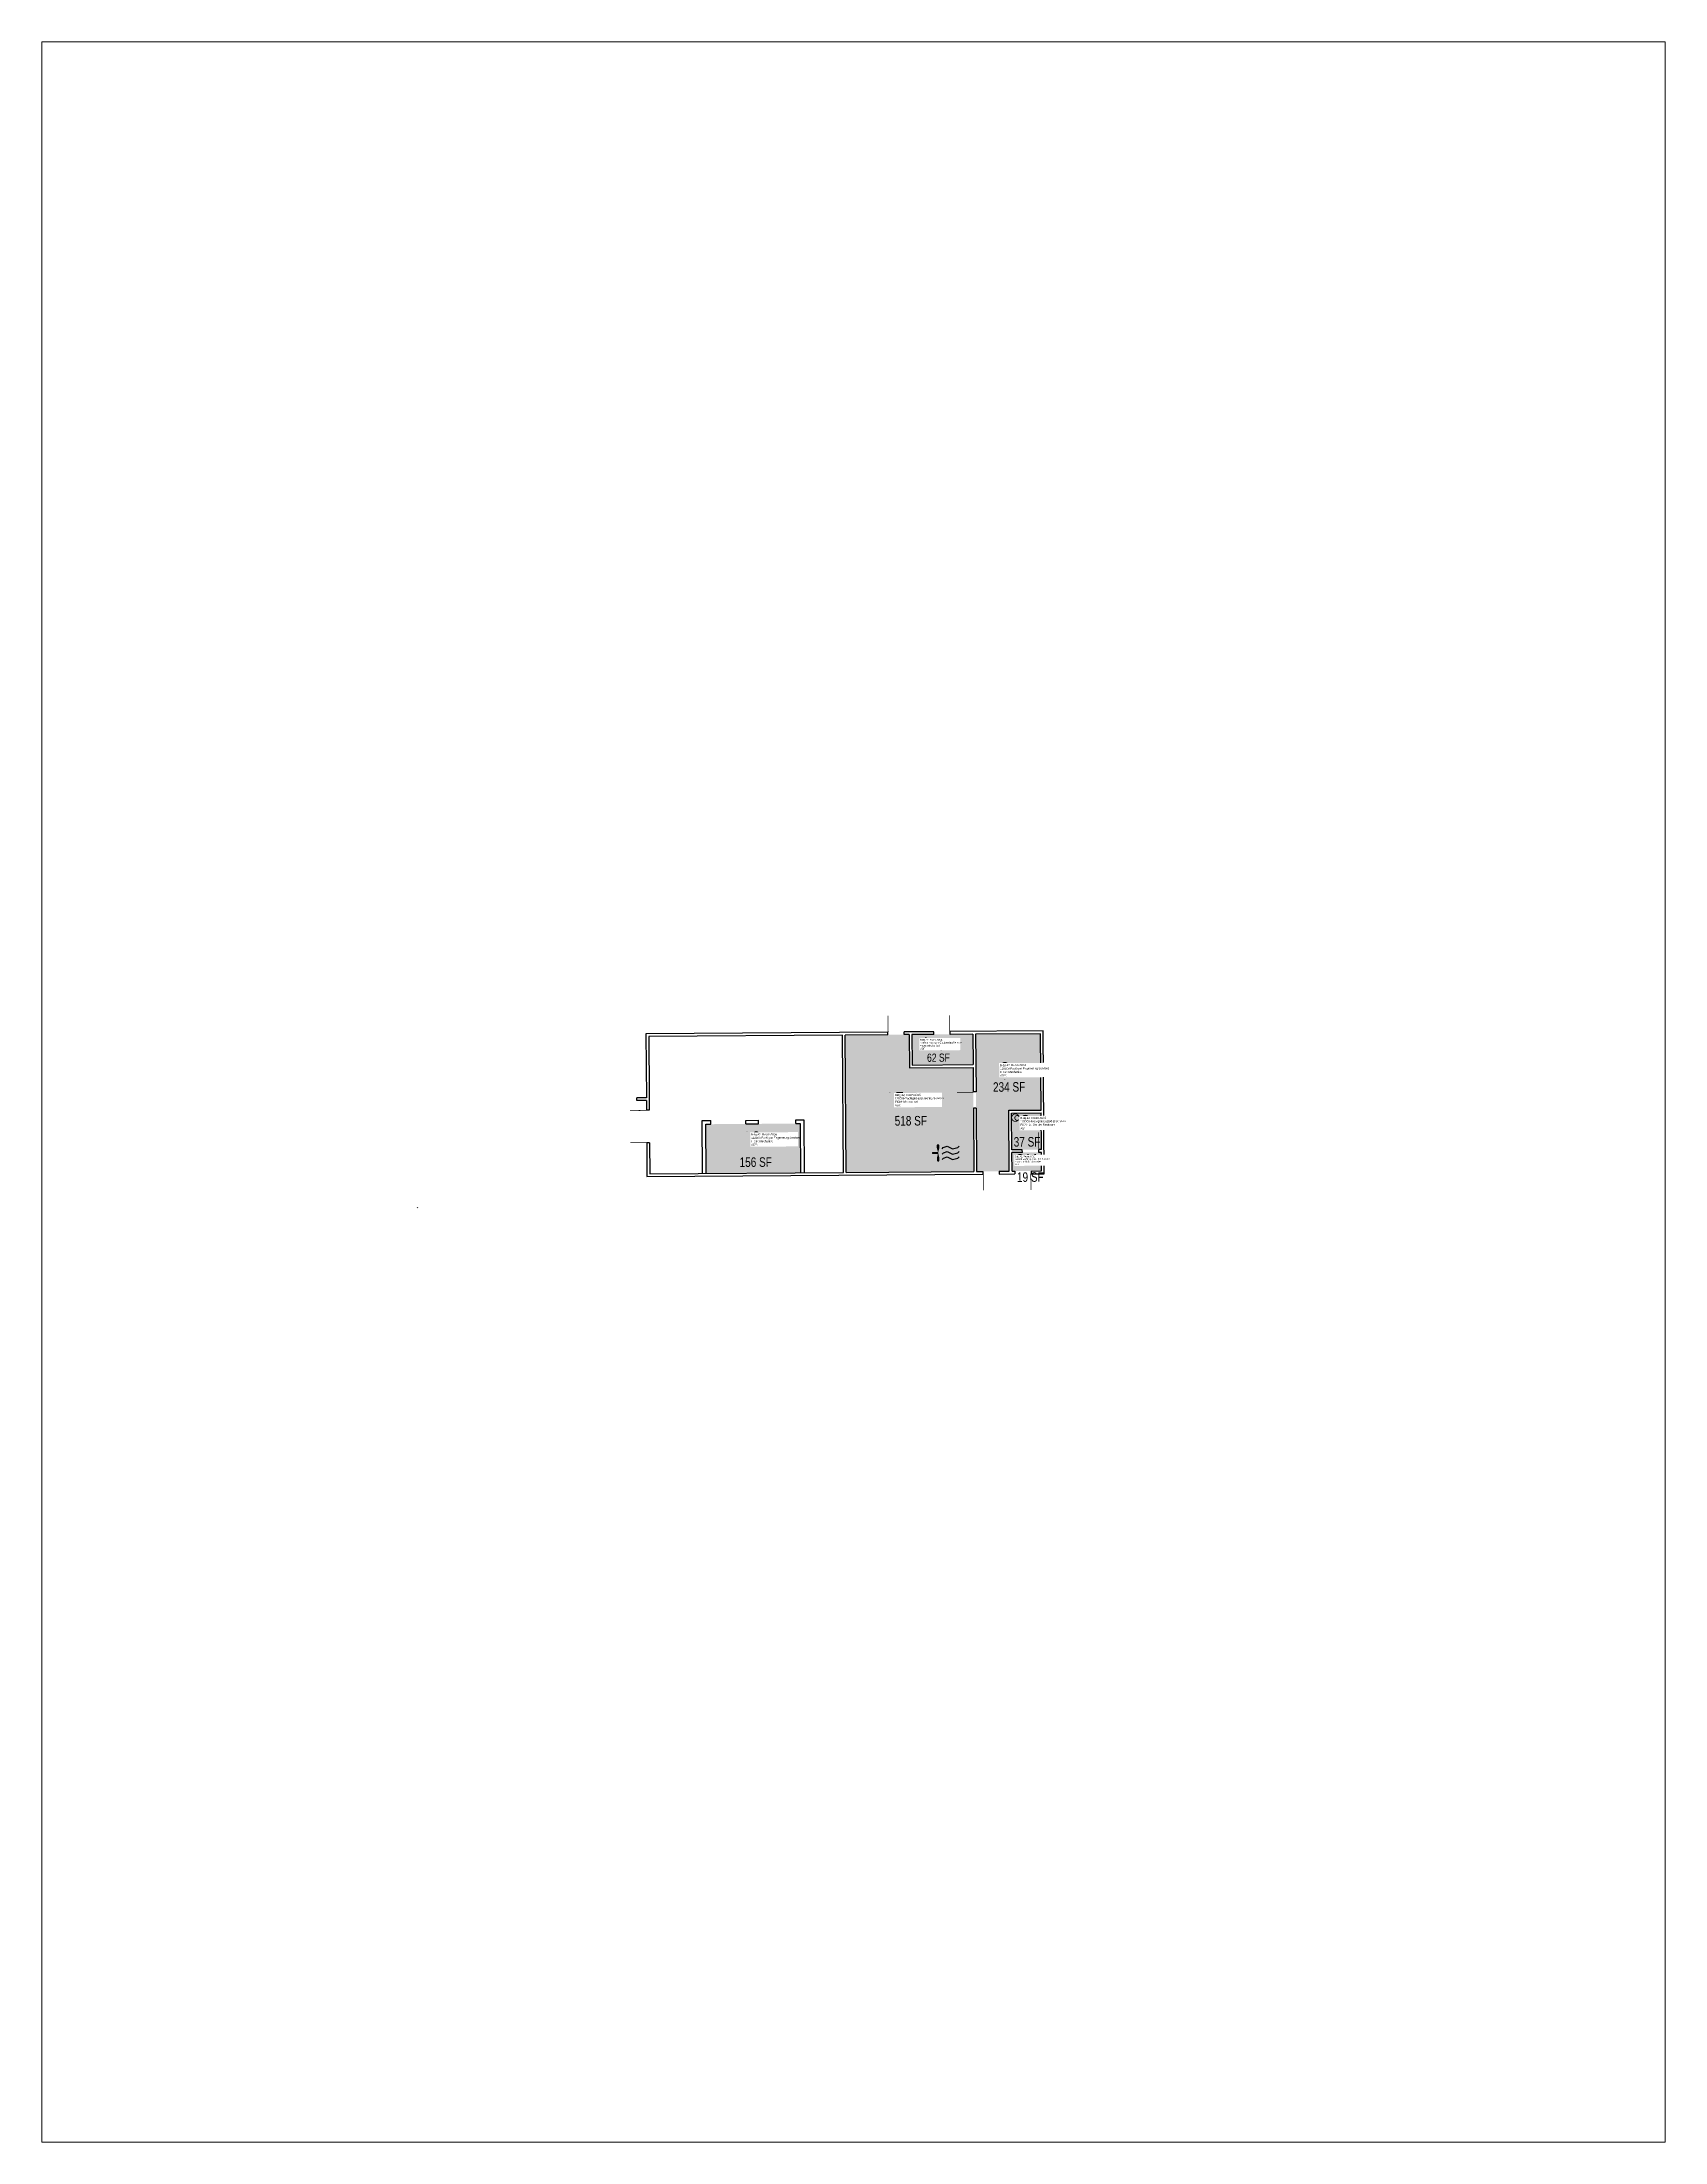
# Paper-space layout 'Layout1' of a CAD drawing. Header units: inches. Extents: x 0 to 8.5, y 0 to 11.
# The model-space entities are those that its viewports show. They can reach past a viewport. Long polylines and large blocks are cut down to what shows.
import ezdxf
from ezdxf.enums import TextEntityAlignment as Align

# ---------------------------------------------------------------- set-up
doc = ezdxf.new("R2010")
doc.units = ezdxf.units.IN
doc.header["$LTSCALE"] = 240
doc.header["$MEASUREMENT"] = 0
doc.layers.get('0').update_dxf_attribs({"linetype": 'CONTINUOUS'})
for name, color, linetype in [('A-DOOR', 2, 'CONTINUOUS'), ('A-IDEN-ICON', 4, 'CONTINUOUS'), ('A-IDEN-RNUM', 7, 'CONTINUOUS'), ('A-IDEN-SNUM', 4, 'CONTINUOUS'), ('A-IDEN-VNUM', 4, 'CONTINUOUS'), ('A-WALL', 5, 'CONTINUOUS'), ('AREA-TEXT', 3, 'CONTINUOUS'), ('Rooms-Category-Color', 7, 'CONTINUOUS'), ('Rooms-College-Color', 7, 'CONTINUOUS'), ('Rooms-Department-Color', 7, 'CONTINUOUS'), ('Rooms-Division-Color', 7, 'CONTINUOUS'), ('Rooms-Information', 7, 'CONTINUOUS')]:
    doc.layers.add(name, color=color, linetype=linetype)
doc.styles.add('CP_AREA', font='arial.ttf', dxfattribs={"height": 15})
doc.styles.add('CP_ROOMSNUMBER', font='arial.ttf', dxfattribs={"height": 1})
doc.styles.add('CP_ROOMVNUMBER', font='arial.ttf', dxfattribs={"width": 0.85, "height": 0.075})

# ---------------------------------------------------------------- blocks, each defined once
blk = doc.blocks.new('CPBATH')
at = {"color": 0, "linetype": 'ByBlock', "const_width": 0.0127}
for points in [[(0.057, 0.017, 0.861492), (-0.055, 0, 1)], [(-0.055, 0, 0.726902), (0.049, -0.034, 1)], [(0.057, 0.017, 0.729002), (-0.008, -0.004, 1)], [(-0.008, -0.004, 0.609468), (0.049, -0.034, 1)]]:
    blk.add_lwpolyline(points, format="xyb", dxfattribs=at)
at = {"color": 0, "linetype": 'ByBlock', "const_width": 0.00637}
for points in [[(0.054, 0.015, 1), (0.06, 0.018, 1)], [(0.046, -0.035, 1), (0.051, -0.032, 1)]]:
    blk.add_lwpolyline(points, format="xyb", close=True, dxfattribs=at)
blk = doc.blocks.new('CPMECH')
at = {"color": 0, "linetype": 'ByBlock'}
for p, q in [((0.005, 0.025), (0.015, 0.035)), ((0.015, 0.035), (0.045, 0.045)), ((0.015, -0.005), (0.045, 0.005)), ((0.045, 0.045), (0.085, 0.025)), ((0.045, 0.005), (0.085, -0.015)), ((0.085, 0.025), (0.125, 0.035)), ((0.125, 0.035), (0.135, 0.045)), ((0.125, -0.005), (0.135, 0.005)), ((0.005, -0.015), (0.015, -0.005)), ((0.005, -0.055), (0.015, -0.045)), ((0.015, -0.045), (0.045, -0.035)), ((0.045, -0.035), (0.085, -0.055)), ((0.085, -0.015), (0.125, -0.005)), ((0.085, -0.055), (0.125, -0.045)), ((0.125, -0.045), (0.135, -0.035))]:
    blk.add_line(p, q, dxfattribs=at)
at = {"color": 0, "linetype": 'ByBlock', "const_width": 0.015}
blk.add_lwpolyline([(-0.025, -0.005), (-0.065, -0.005)], dxfattribs=at)
at = {"color": 0, "linetype": 'ByBlock', "const_width": 0.0075}
blk.add_lwpolyline([(-0.068, -0.007, 1), (-0.062, -0.003, 1)], format="xyb", close=True, dxfattribs=at)
at = {"color": 0, "linetype": 'ByBlock'}
for points in [[(-0.025, -0.005, 0, 0.02, 0), (-0.025, 0.035, 0.02, 0.02, 0), (-0.025, 0.055, 0.02, 0, 0), (-0.025, 0.065, 0, 0, 0)], [(-0.025, -0.005, 0, 0.02, 0), (-0.025, -0.045, 0.02, 0.02, 0), (-0.025, -0.065, 0.02, 0, 0), (-0.025, -0.075, 0, 0, 0)]]:
    blk.add_lwpolyline(points, format="xyseb", dxfattribs=at)

msp = doc.modelspace()

# ---------------------------------------------------------------- hatches: boundary and pattern name
at = {"layer": 'Rooms-Category-Color', "true_color": 0xadadad}
for points in [[(69220789.5, 27664687.8), (69220884.6, 27664739.1), (69220785.7, 27664922.1), (69220690.7, 27664870.8)], [(69221105.6, 27664584.6), (69221169.8, 27664619.3), (69221164.6, 27664629), (69221102.8, 27664743.4), (69220837.1, 27664599.8), (69220970.7, 27664352.6), (69221124.6, 27664435.8), (69221172.1, 27664461.4)], [(69221236.4, 27664496.2), (69221212.6, 27664540.1), (69221172.7, 27664614), (69221113.7, 27664582.2), (69221177.4, 27664464.3)], [(69220973.5, 27664347.3), (69220980.2, 27664335), (69221007.7, 27664284), (69221125.6, 27664347.7), (69221159.4, 27664285.2), (69221307.2, 27664365.1), (69221239.2, 27664490.9), (69221127.5, 27664430.5)], [(69221082.9, 27664243.8), (69221154.1, 27664282.3), (69221123.2, 27664339.5), (69221051.9, 27664301)], [(69221030.6, 27664241.7), (69221041.5, 27664221.5), (69221077.6, 27664241), (69221046.7, 27664298.2), (69221010.6, 27664278.7)]]:
    msp.add_hatch(color=253, dxfattribs=at).paths.add_polyline_path(points)
at = {"layer": 'Rooms-College-Color', "true_color": 0xadadad}
for points in [[(69220789.5, 27664687.8), (69220884.6, 27664739.1), (69220785.7, 27664922.1), (69220690.7, 27664870.8)], [(69221105.6, 27664584.6), (69221169.8, 27664619.3), (69221164.6, 27664629), (69221102.8, 27664743.4), (69220837.1, 27664599.8), (69220970.7, 27664352.6), (69221124.6, 27664435.8), (69221172.1, 27664461.4)], [(69221236.4, 27664496.2), (69221212.6, 27664540.1), (69221172.7, 27664614), (69221113.7, 27664582.2), (69221177.4, 27664464.3)], [(69220973.5, 27664347.3), (69220980.2, 27664335), (69221007.7, 27664284), (69221125.6, 27664347.7), (69221159.4, 27664285.2), (69221307.2, 27664365.1), (69221239.2, 27664490.9), (69221127.5, 27664430.5)], [(69221082.9, 27664243.8), (69221154.1, 27664282.3), (69221123.2, 27664339.5), (69221051.9, 27664301)], [(69221030.6, 27664241.7), (69221041.5, 27664221.5), (69221077.6, 27664241), (69221046.7, 27664298.2), (69221010.6, 27664278.7)]]:
    msp.add_hatch(color=253, dxfattribs=at).paths.add_polyline_path(points)
at = {"layer": 'Rooms-Department-Color', "true_color": 0xacacac}
for points in [[(69220789.5, 27664687.8), (69220884.6, 27664739.1), (69220785.7, 27664922.1), (69220690.7, 27664870.8)], [(69221105.6, 27664584.6), (69221169.8, 27664619.3), (69221164.6, 27664629), (69221102.8, 27664743.4), (69220837.1, 27664599.8), (69220970.7, 27664352.6), (69221124.6, 27664435.8), (69221172.1, 27664461.4)], [(69221236.4, 27664496.2), (69221212.6, 27664540.1), (69221172.7, 27664614), (69221113.7, 27664582.2), (69221177.4, 27664464.3)], [(69220973.5, 27664347.3), (69220980.2, 27664335), (69221007.7, 27664284), (69221125.6, 27664347.7), (69221159.4, 27664285.2), (69221307.2, 27664365.1), (69221239.2, 27664490.9), (69221127.5, 27664430.5)], [(69221082.9, 27664243.8), (69221154.1, 27664282.3), (69221123.2, 27664339.5), (69221051.9, 27664301)], [(69221030.6, 27664241.7), (69221041.5, 27664221.5), (69221077.6, 27664241), (69221046.7, 27664298.2), (69221010.6, 27664278.7)]]:
    msp.add_hatch(color=253, dxfattribs=at).paths.add_polyline_path(points)
at = {"layer": 'Rooms-Division-Color', "true_color": 0xadadad}
for points in [[(69220789.5, 27664687.8), (69220884.6, 27664739.1), (69220785.7, 27664922.1), (69220690.7, 27664870.8)], [(69221105.6, 27664584.6), (69221169.8, 27664619.3), (69221164.6, 27664629), (69221102.8, 27664743.4), (69220837.1, 27664599.8), (69220970.7, 27664352.6), (69221124.6, 27664435.8), (69221172.1, 27664461.4)], [(69221236.4, 27664496.2), (69221212.6, 27664540.1), (69221172.7, 27664614), (69221113.7, 27664582.2), (69221177.4, 27664464.3)], [(69220973.5, 27664347.3), (69220980.2, 27664335), (69221007.7, 27664284), (69221125.6, 27664347.7), (69221159.4, 27664285.2), (69221307.2, 27664365.1), (69221239.2, 27664490.9), (69221127.5, 27664430.5)], [(69221082.9, 27664243.8), (69221154.1, 27664282.3), (69221123.2, 27664339.5), (69221051.9, 27664301)], [(69221030.6, 27664241.7), (69221041.5, 27664221.5), (69221077.6, 27664241), (69221046.7, 27664298.2), (69221010.6, 27664278.7)]]:
    msp.add_hatch(color=253, dxfattribs=at).paths.add_polyline_path(points)

# ---------------------------------------------------------------- linework, layer by layer
at = {"layer": 'A-DOOR'}
for points in [[(69220751.4, 27665051.3, 1.5, 1.5, 0), (69220734.2, 27665083, 0, 0, 0), (69220734.9, 27665083.4, 0, 0, 0.414214), (69220720.3, 27665034.6, 0, 0, 0.414214)], [(69220689.3, 27665017.8, 1.5, 1.5, 0), (69220672.2, 27665049.5, 0, 0, 0), (69220671.6, 27665049.1, 0, 0, -0.414214), (69220720.3, 27665034.6, 0, 0, -0.414214)], [(69221153.1, 27664662.9, 1.5, 1.5, 0), (69221184.8, 27664680, 0, 0, 0), (69221184.4, 27664680.6, 0, 0, -0.414214), (69221169.8, 27664631.9, 0, 0, -0.414214)], [(69221217.5, 27664543.7, 1.5, 1.5, 0), (69221249.2, 27664560.8, 0, 0, 0), (69221249.5, 27664560.1, 0, 0, 0.414214), (69221200.8, 27664574.7, 0, 0, 0.414214)], [(69221124, 27664435.4, 1.5, 1.5, 0), (69221106.9, 27664467.1, 0, 0, 0), (69221107.5, 27664467.4, 0, 0, 0.414214), (69221093, 27664418.7, 0, 0, 0.414214)], [(69220975.3, 27664331.5, 1.5, 1.5, 0), (69220943.6, 27664314.4, 0, 0, 0), (69220943.2, 27664315, 0, 0, 0.414214), (69220992, 27664300.5, 0, 0, 0.414214)], [(69221081.4, 27664250.7, 1.5, 1.5, 0), (69221113.1, 27664267.8, 0, 0, 0), (69221113.4, 27664267.2, 0, 0, 0.414214), (69221064.6, 27664281.7, 0, 0, 0.414214)], [(69221024.9, 27664239.5, 1.5, 1.5, 0), (69220993.3, 27664222.4, 0, 0, 0), (69220993.6, 27664221.8, 0, 0, -0.414214), (69221008.2, 27664270.6, 0, 0, -0.414214)]]:
    msp.add_lwpolyline(points, format="xyseb", dxfattribs=at)
at = {"layer": 'A-WALL'}
for p, q in [((69220326.2, 27665395.5), (69220327.2, 27665395.5)), ((69220326.2, 27665395.5), (69220327.2, 27665395.5)), ((69220899.8, 27665131.6), (69220775.8, 27665064.5)), ((69220897.4, 27665123.4), (69220785.7, 27665063.1)), ((69221099.9, 27664748.6), (69220897.4, 27665123.4)), ((69221152.7, 27664663.5), (69220899.8, 27665131.6)), ((69220760.5, 27665080.2), (69220765.8, 27665083)), ((69220770.5, 27665061.7), (69220760.5, 27665080.2)), ((69220775.8, 27665064.5), (69220765.8, 27665083)), ((69220770.5, 27665061.7), (69220752, 27665051.7)), ((69220754.9, 27665046.4), (69220752, 27665051.7)), ((69220785.7, 27665063.1), (69220754.9, 27665046.4)), ((69220688.7, 27665017.5), (69220623.6, 27664982.3)), ((69220623.6, 27664982.3), (69220974.9, 27664332.1)), ((69220691.5, 27665012.2), (69220631.7, 27664979.9)), ((69220631.7, 27664979.9), (69220834.2, 27664605.1)), ((69220691.5, 27665012.2), (69220688.7, 27665017.5)), ((69220686.9, 27664877.8), (69220788.9, 27664933)), ((69220788.9, 27664933), (69220797.9, 27664916.2)), ((69220790.9, 27664912.4), (69220797.9, 27664916.2)), ((69220827.5, 27664844.7), (69220834.5, 27664848.5)), ((69220834.5, 27664848.5), (69220847.9, 27664823.9)), ((69220840.8, 27664820.1), (69220847.9, 27664823.9)), ((69220834.2, 27664605.1), (69221099.9, 27664748.6)), ((69220879.8, 27664747.9), (69220886.8, 27664751.7)), ((69220886.8, 27664751.7), (69220895.4, 27664735.9)), ((69220895.4, 27664735.9), (69220793.3, 27664680.7)), ((69220837.1, 27664599.8), (69221102.8, 27664743.4)), ((69221147.5, 27664660.7), (69221102.8, 27664743.4)), ((69221147.5, 27664660.7), (69221152.7, 27664663.5)), ((69221169.8, 27664619.3), (69221105.6, 27664584.6)), ((69221172.7, 27664614), (69221113.7, 27664582.2)), ((69221164.6, 27664629), (69221169.8, 27664631.9)), ((69221169.8, 27664619.3), (69221164.6, 27664629)), ((69221200.8, 27664574.7), (69221169.8, 27664631.9)), ((69221195.5, 27664571.8), (69221172.7, 27664614)), ((69220837.1, 27664599.8), (69220970.7, 27664352.6)), ((69221105.6, 27664584.6), (69221172.1, 27664461.4)), ((69221113.7, 27664582.2), (69221177.4, 27664464.3)), ((69221195.5, 27664571.8), (69221200.8, 27664574.7)), ((69221212.6, 27664540.1), (69221217.9, 27664543)), ((69221236.4, 27664496.2), (69221212.6, 27664540.1)), ((69221315.3, 27664362.6), (69221217.9, 27664543)), ((69221239.2, 27664490.9), (69221127.5, 27664430.5)), ((69221236.4, 27664496.2), (69221177.4, 27664464.3)), ((69221307.2, 27664365.1), (69221239.2, 27664490.9)), ((69221172.1, 27664461.4), (69221124.6, 27664435.8)), ((69221127.5, 27664430.5), (69221124.6, 27664435.8)), ((69221093, 27664418.7), (69220970.7, 27664352.6)), ((69221095.8, 27664413.4), (69220973.5, 27664347.3)), ((69221095.8, 27664413.4), (69221093, 27664418.7)), ((69220973.5, 27664347.3), (69220980.2, 27664335)), ((69220980.2, 27664335), (69220974.9, 27664332.1)), ((69221007.7, 27664284), (69221125.6, 27664347.7)), ((69221039.1, 27664213.4), (69221315.3, 27664362.6)), ((69221051.9, 27664301), (69221123.2, 27664339.5)), ((69221123.2, 27664339.5), (69221154.1, 27664282.3)), ((69221125.6, 27664347.7), (69221159.4, 27664285.2)), ((69221159.4, 27664285.2), (69221307.2, 27664365.1)), ((69220997.3, 27664303.3), (69220992, 27664300.5)), ((69220992, 27664300.5), (69221008.2, 27664270.6)), ((69220997.3, 27664303.3), (69221007.7, 27664284)), ((69221010.6, 27664278.7), (69221046.7, 27664298.2)), ((69221057.6, 27664277.9), (69221046.7, 27664298.2)), ((69221062.9, 27664280.8), (69221051.9, 27664301)), ((69221013.5, 27664273.4), (69221008.2, 27664270.6)), ((69221010.6, 27664278.7), (69221013.5, 27664273.4)), ((69221030.6, 27664241.7), (69221025.3, 27664238.9)), ((69221025.3, 27664238.9), (69221039.1, 27664213.4)), ((69221030.6, 27664241.7), (69221041.5, 27664221.5)), ((69221041.5, 27664221.5), (69221077.6, 27664241)), ((69221057.6, 27664277.9), (69221062.9, 27664280.8)), ((69221074.7, 27664246.3), (69221080, 27664249.1)), ((69221077.6, 27664241), (69221074.7, 27664246.3)), ((69221082.9, 27664243.8), (69221080, 27664249.1)), ((69221082.9, 27664243.8), (69221154.1, 27664282.3))]:
    msp.add_line(p, q, dxfattribs=at)
for points in [[(69220690.7, 27664870.8), (69220785.7, 27664922.1), (69220790.9, 27664912.4)], [(69220827.5, 27664844.7), (69220840.8, 27664820.1)], [(69220879.8, 27664747.9), (69220884.6, 27664739.1), (69220789.5, 27664687.8)]]:
    msp.add_lwpolyline(points, dxfattribs=at)

# ---------------------------------------------------------------- block references
at = {"layer": 'A-IDEN-ICON', "rotation": 298.39}
for name, p, xscale, yscale, zscale in [('CPMECH', (69220974.5, 27664435.4), 288, 288, 288), ('CPBATH', (69221118, 27664327.6), 144, 144, 144)]:
    msp.add_blockref(name, p, dxfattribs=dict(at, xscale=xscale, yscale=yscale, zscale=zscale))

# ---------------------------------------------------------------- texts
at = {"layer": 'A-IDEN-RNUM', "style": 'CP_ROOMSNUMBER', "width": 0.85}
for s, p in [('0006-00', (69220762.2, 27664831)), ('0005-00', (69221002.7, 27664556.3)), ('0004-00', (69221170.9, 27664541.5)), ('0003-00', (69221180.8, 27664386.6)), ('0002-00', (69221119.2, 27664317.2)), ('0C11-00', (69221045.3, 27664264.5))]:
    msp.add_text(s, height=0.96, rotation=298.39, dxfattribs=at).set_placement(p, align=Align.MIDDLE)
at = {"layer": 'A-IDEN-SNUM', "style": 'CP_ROOMSNUMBER', "width": 0.85}
for s, p in [('0420A00600', (69220814.6, 27664831.8)), ('0420A00500', (69221039.4, 27664595.1)), ('0420A00400', (69221176.7, 27664586.5)), ('0420A00300', (69221164.1, 27664385.7)), ('0420A00200', (69221119.2, 27664317.2)), ('0420AC1100', (69221045.3, 27664264.5))]:
    msp.add_text(s, height=0.96, rotation=298.39, dxfattribs=at).set_placement(p, align=Align.MIDDLE)
at = {"layer": 'A-IDEN-VNUM', "style": 'CP_ROOMVNUMBER', "width": 0.85}
for s, height, p in [('6', 31.5, (69220809.5, 27664809.7)), ('5', 31.5, (69221034.3, 27664570.8)), ('4', 27, (69221168.4, 27664580.8)), ('3', 31.5, (69221201.1, 27664397.6)), ('C11', 24, (69221048.5, 27664261.7)), ('2', 31.5, (69221119.7, 27664303.6))]:
    msp.add_text(s, height=height, rotation=298.39, dxfattribs=at).set_placement(p, align=Align.MIDDLE)
at = {"layer": 'AREA-TEXT', "style": 'CP_AREA', "width": 0.75}
for s, height, p in [('156 SF', 21, (69220763.7, 27664785.9)), ('518 SF', 21, (69221004.1, 27664527.3)), ('62 SF', 18, (69221155.2, 27664538.8)), ('234 SF', 21, (69221171.3, 27664371.3)), ('37 SF', 21, (69221083.2, 27664279.8)), ('19 SF', 21, (69221018.1, 27664237.1))]:
    msp.add_text(s, height=height, rotation=298.39, dxfattribs=at).set_placement(p, align=Align.MIDDLE_CENTER)

# ---------------------------------------------------------------- next in the draw order: texts
at = {"layer": 'Rooms-Information', "attachment_point": 7, "rotation": 298.39, "style": 'CP_ROOMVNUMBER', "bg_fill": 3, "box_fill_scale": 1.5, "bg_fill_color": 256, "bg_fill_true_color": 13158600, "bg_fill_transparency": 0}
for s, insert, char_height, width in [('Bldg.42, Room A006^M^J128006-FacMgmt-Engineering Services^M^JFICM: Mechanical^M^JASF: ', (69220790.9, 27664811.4), 4.5, 100.8), ('Bldg.42, Room A005^M^J128006-FacMgmt-Engineering Services^M^JFICM: Mechanical^M^JASF: ', (69221016, 27664572.7), 4.5, 100.8), ('Bldg.42, Room A004^M^J128006-FacMgmt-Engineering Services^M^JFICM: Mechanical^M^JASF: ', (69221152.2, 27664582.3), 3.857, 86.4), ('Bldg.42, Room A003^M^J128006-FacMgmt-Engineering Services^M^JFICM: Mechanical^M^JASF: ', (69221182.5, 27664399.3), 4.5, 100.8), ('Bldg.42, Room AC11^M^J128300-FacMgmt-Custodial Services^M^JFICM: Corridor / Circulation^M^JASF: ', (69221025.5, 27664279), 3.429, 76.8)]:
    msp.add_mtext(s, dxfattribs=dict(at, insert=insert, char_height=char_height, width=width))

# ---------------------------------------------------------------- next in the draw order: texts
at = {"layer": 'Rooms-Information', "insert": (69221100.8, 27664305.3), "char_height": 4.5, "width": 100.8, "attachment_point": 7, "rotation": 298.39, "style": 'CP_ROOMVNUMBER', "bg_fill": 3, "box_fill_scale": 1.5, "bg_fill_color": 256, "bg_fill_true_color": 13158600, "bg_fill_transparency": 0}
msp.add_mtext('Bldg.42, Room A002^M^J128300-FacMgmt-Custodial Services^M^JFICM: All Gender Restroom^M^JASF: ', dxfattribs=at)

psp = doc.layouts.get("Layout1")

# ---------------------------------------------------------------- viewports
at = {"layer": '0', "view_target_point": (1306.916, 810), "view_twist_angle": 62.01477007758}
psp.add_viewport(center=(4.25, 5.5), size=(8.5, 10.9999), view_center_point=(8051837.284, 74106835.045), view_height=4619.9537, dxfattribs=at)

doc.saveas('drawing.dxf')
